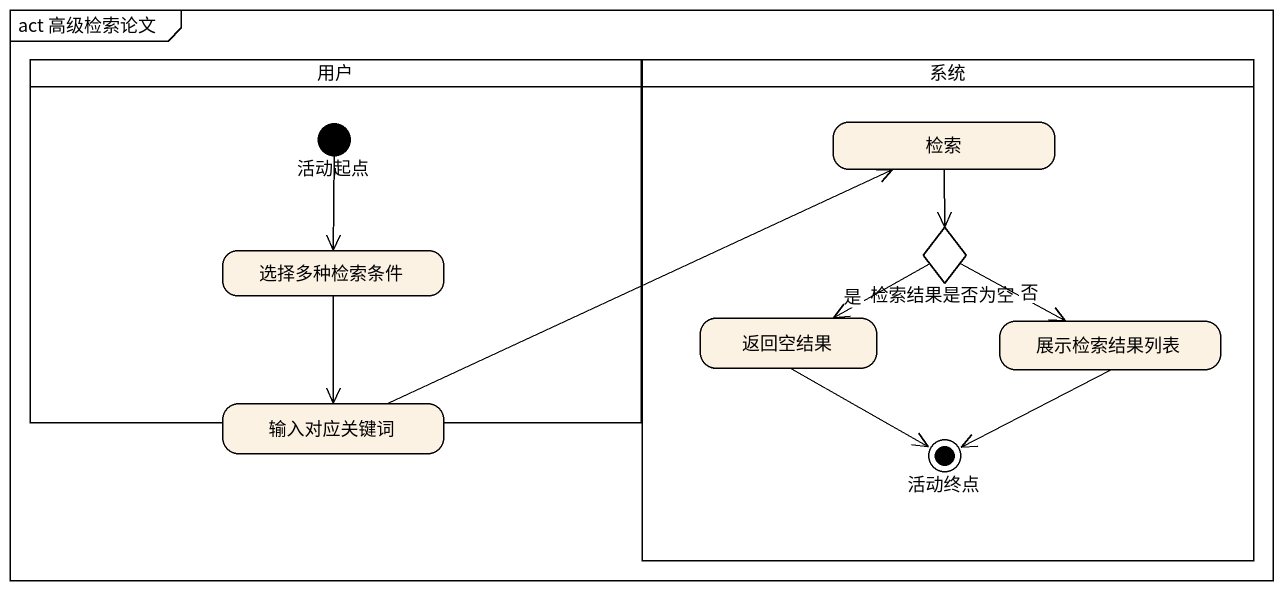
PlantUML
@startuml
mainframe act 高级检索论文
hide empty description
state 用户 <<partition>> {
  state 活动起点 <<start>>
  state 选择多种检索条件
}
state 系统 <<partition>> {
  state 检索
  state 检索结果是否为空 <<choice>>
  state 返回空结果
  state 展示检索结果列表
  state 活动终点 <<end>>
}
state 输入对应关键词
活动起点 --> 选择多种检索条件
检索 --> 检索结果是否为空
选择多种检索条件 --> 输入对应关键词
检索结果是否为空 -left-> 返回空结果 : 是
检索结果是否为空 -right-> 展示检索结果列表 : 否
返回空结果 --> 活动终点
展示检索结果列表 --> 活动终点
输入对应关键词 -right-> 检索
@enduml
